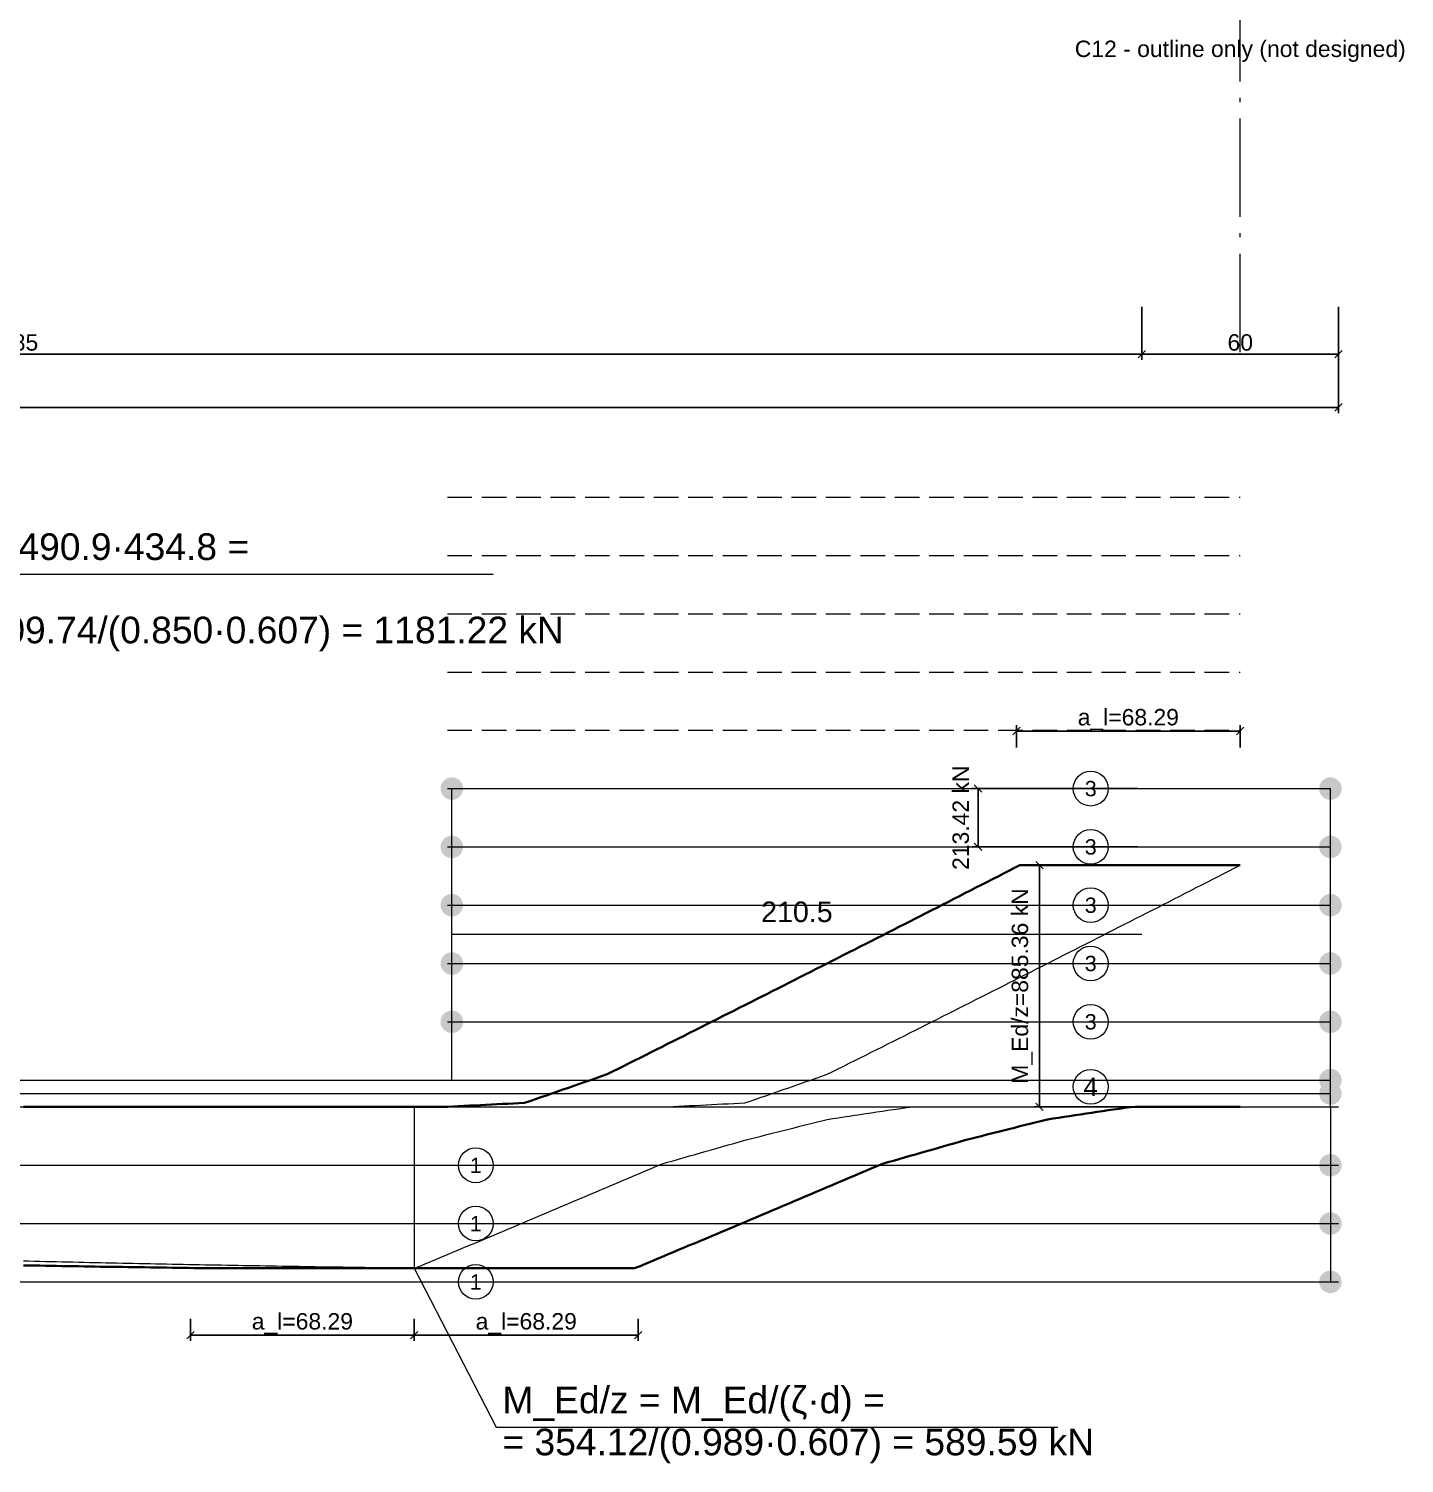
# Model space of a CAD drawing. Header units: centimetres. Extents: x -495 to 2478, y -1612 to 490.
# Drawn here: x 1170.4 to 1590, y -669 to -231.4 of the extents above; entities that cross this region are included whole.
import ezdxf
from ezdxf.enums import TextEntityAlignment as Align

# ---------------------------------------------------------------- set-up
doc = ezdxf.new("R2010")
doc.units = ezdxf.units.CM
doc.linetypes.add('RC_AXIS', pattern=[41.25, 30, -5, 1.25, -5])
doc.linetypes.add('RC_DASHED', pattern=[10.5, 7.5, -3])
for name, color, linetype, lineweight in [('D-AXIS', 2, 'RC_AXIS', 13), ('D-CONCRETE', 7, 'Continuous', 35), ('D-DIM', 3, 'Continuous', 18), ('D-HIDDEN', 8, 'RC_DASHED', 13), ('D-TEXT', 7, 'Continuous', 18)]:
    doc.layers.add(name, color=color, linetype=linetype, lineweight=lineweight)
doc.styles.add('RC_TEXT', font='arial.ttf')
doc.dimstyles.new('RC_D25', dxfattribs={"dimtxt": 5, "dimasz": 2.25, "dimexe": 1.75, "dimexo": 1.25, "dimgap": 1, "dimtad": 1, "dimdec": 1, "dimdsep": 46, "dimtxsty": 'RC_TEXT', "dimblk": 'OBLIQUE', "dimcen": 2.5, "dimclrd": 3, "dimclre": 3, "dimclrt": 3, "dimazin": 3, "dimtfac": 1, "dimtmove": 2, "dimatfit": 3})

# ---------------------------------------------------------------- blocks, each defined once
blk = doc.blocks.new('_OBLIQUE')
at = {"color": 0, "linetype": 'BYBLOCK'}
blk.add_line((-0.5, -0.5), (0.5, 0.5), dxfattribs=at)

msp = doc.modelspace()

# ---------------------------------------------------------------- hatches: boundary and pattern name
at = {"layer": 'D-TEXT'}
h = msp.add_hatch(color=7, dxfattribs=at)
h.dxf.hatch_style = 1
edge = h.paths.add_edge_path()
edge.add_arc((1299.5, -463.19), 3.44, 0, 360)
h = msp.add_hatch(color=7, dxfattribs=at)
h.dxf.hatch_style = 1
edge = h.paths.add_edge_path()
edge.add_arc((1567.5, -463.19), 3.44, 0, 360)
h = msp.add_hatch(color=7, dxfattribs=at)
h.dxf.hatch_style = 1
edge = h.paths.add_edge_path()
edge.add_arc((1299.5, -480.97), 3.44, 0, 360)
h = msp.add_hatch(color=7, dxfattribs=at)
h.dxf.hatch_style = 1
edge = h.paths.add_edge_path()
edge.add_arc((1567.5, -480.97), 3.44, 0, 360)
h = msp.add_hatch(color=7, dxfattribs=at)
h.dxf.hatch_style = 1
edge = h.paths.add_edge_path()
edge.add_arc((1299.5, -498.76), 3.44, 0, 360)
h = msp.add_hatch(color=7, dxfattribs=at)
h.dxf.hatch_style = 1
edge = h.paths.add_edge_path()
edge.add_arc((1567.5, -498.76), 3.44, 0, 360)
h = msp.add_hatch(color=7, dxfattribs=at)
h.dxf.hatch_style = 1
edge = h.paths.add_edge_path()
edge.add_arc((1299.5, -516.54), 3.44, 0, 360)
h = msp.add_hatch(color=7, dxfattribs=at)
h.dxf.hatch_style = 1
edge = h.paths.add_edge_path()
edge.add_arc((1567.5, -516.54), 3.44, 0, 360)
h = msp.add_hatch(color=7, dxfattribs=at)
h.dxf.hatch_style = 1
edge = h.paths.add_edge_path()
edge.add_arc((1299.5, -534.33), 3.44, 0, 360)
h = msp.add_hatch(color=7, dxfattribs=at)
h.dxf.hatch_style = 1
edge = h.paths.add_edge_path()
edge.add_arc((1567.5, -534.33), 3.44, 0, 360)
h = msp.add_hatch(color=7, dxfattribs=at)
h.dxf.hatch_style = 1
edge = h.paths.add_edge_path()
edge.add_arc((1567.5, -552.11), 3.44, 0, 360)
h = msp.add_hatch(color=7, dxfattribs=at)
h.dxf.hatch_style = 1
edge = h.paths.add_edge_path()
edge.add_arc((1567.5, -556.21), 3.44, 0, 360)
h = msp.add_hatch(color=7, dxfattribs=at)
h.dxf.hatch_style = 1
edge = h.paths.add_edge_path()
edge.add_arc((1567.5, -578.1), 3.44, 0, 360)
h = msp.add_hatch(color=7, dxfattribs=at)
h.dxf.hatch_style = 1
edge = h.paths.add_edge_path()
edge.add_arc((1567.5, -595.88), 3.44, 0, 360)
h = msp.add_hatch(color=7, dxfattribs=at)
h.dxf.hatch_style = 1
edge = h.paths.add_edge_path()
edge.add_arc((1567.5, -613.67), 3.44, 0, 360)

# ---------------------------------------------------------------- linework, layer by layer
at = {"layer": 'D-AXIS'}
msp.add_line((1540, -330), (1540, 133), dxfattribs=at)
at = {"layer": 'D-CONCRETE'}
for points in [[(1168.8, -560.31), (1170.48, -560.31), (1172.16, -560.31), (1173.84, -560.31), (1175.52, -560.31), (1177.2, -560.31), (1178.88, -560.31), (1180.56, -560.31), (1182.24, -560.31), (1183.92, -560.31), (1185.6, -560.31), (1187.27, -560.31), (1188.95, -560.31), (1190.63, -560.31), (1192.31, -560.31), (1193.99, -560.31), (1195.67, -560.31), (1197.35, -560.31), (1199.03, -560.31), (1200.71, -560.31), (1202.39, -560.31), (1204.07, -560.31), (1205.75, -560.31), (1207.43, -560.31), (1209.11, -560.31), (1210.79, -560.31), (1212.47, -560.31), (1214.15, -560.31), (1215.83, -560.31), (1217.51, -560.31), (1219.19, -560.31), (1220.87, -560.31), (1222.55, -560.31), (1224.23, -560.31), (1225.91, -560.31), (1227.59, -560.31), (1229.27, -560.31), (1230.95, -560.31), (1232.63, -560.31), (1234.3, -560.31), (1235.98, -560.31), (1237.66, -560.31), (1239.34, -560.31), (1241.02, -560.31), (1242.7, -560.31), (1244.38, -560.31), (1246.06, -560.31), (1247.74, -560.31), (1249.42, -560.31), (1251.1, -560.31), (1252.78, -560.31), (1254.46, -560.31), (1256.14, -560.31), (1257.82, -560.31), (1259.5, -560.31), (1261.18, -560.31), (1262.86, -560.31), (1264.54, -560.31), (1266.22, -560.31), (1267.9, -560.31), (1269.58, -560.31), (1271.26, -560.31), (1272.94, -560.31), (1274.62, -560.31), (1276.3, -560.31), (1277.98, -560.31), (1279.66, -560.31), (1281.33, -560.31), (1283.01, -560.31), (1284.69, -560.31), (1286.37, -560.31), (1288.05, -560.31), (1289.73, -560.31), (1291.41, -560.31), (1293.09, -560.31), (1294.77, -560.31), (1296.45, -560.31), (1298.13, -560.24), (1299.81, -560.15), (1301.49, -560.07), (1303.17, -559.99), (1304.85, -559.9), (1306.53, -559.82), (1308.21, -559.74), (1309.89, -559.65), (1311.57, -559.57), (1313.25, -559.48), (1314.93, -559.4), (1316.61, -559.32), (1318.29, -559.23), (1319.97, -559.15), (1321.65, -559.07), (1323.33, -558.53), (1325.01, -557.95), (1326.69, -557.36), (1328.36, -556.78), (1330.04, -556.19), (1331.72, -555.6), (1333.4, -555.02), (1335.08, -554.43), (1336.76, -553.85), (1338.44, -553.26), (1340.12, -552.68), (1341.8, -552.09), (1343.48, -551.51), (1345.16, -550.92), (1346.84, -550.34), (1348.52, -549.51), (1350.2, -548.67), (1351.88, -547.83), (1353.56, -546.99), (1355.24, -546.14), (1356.92, -545.3), (1358.6, -544.46), (1360.28, -543.61), (1361.96, -542.77), (1363.64, -541.93), (1365.32, -541.09), (1367, -540.24), (1368.68, -539.4), (1370.36, -538.56), (1372.04, -537.71), (1373.72, -536.87), (1375.39, -536.02), (1377.07, -535.17), (1378.75, -534.33), (1380.43, -533.48), (1382.11, -532.63), (1383.79, -531.79), (1385.47, -530.94), (1387.15, -530.09), (1388.83, -529.25), (1390.51, -528.4), (1392.19, -527.55), (1393.87, -526.7), (1395.55, -525.86), (1397.23, -525.01), (1398.91, -524.16), (1400.59, -523.31), (1402.27, -522.46), (1403.95, -521.61), (1405.63, -520.76), (1407.31, -519.9), (1408.99, -519.05), (1410.67, -518.2), (1412.35, -517.35), (1414.03, -516.5), (1415.71, -515.65), (1417.39, -514.8), (1419.07, -513.95), (1420.75, -513.1), (1422.42, -512.25), (1424.1, -511.39), (1425.78, -510.54), (1427.46, -509.68), (1429.14, -508.83), (1430.82, -507.97), (1432.5, -507.11), (1434.18, -506.26), (1435.86, -505.4), (1437.54, -504.55), (1439.22, -503.69), (1440.9, -502.84), (1442.58, -501.98), (1444.26, -501.13), (1445.94, -500.27), (1447.62, -499.42), (1449.3, -498.56), (1450.98, -497.7), (1452.66, -496.84), (1454.34, -495.98), (1456.02, -495.12), (1457.7, -494.26), (1459.38, -493.4), (1461.06, -492.54), (1462.74, -491.69), (1464.42, -490.83), (1466.1, -489.97), (1467.78, -489.11), (1469.45, -488.25), (1471.13, -487.39), (1472.81, -486.53), (1474.49, -486.53), (1476.17, -486.53), (1477.85, -486.53), (1479.53, -486.53), (1481.21, -486.53), (1482.89, -486.53), (1484.57, -486.53), (1486.25, -486.53), (1487.93, -486.53), (1489.61, -486.53), (1491.29, -486.53), (1492.97, -486.53), (1494.65, -486.53), (1496.33, -486.53), (1498.01, -486.53), (1499.69, -486.53), (1501.37, -486.53), (1503.05, -486.53), (1504.73, -486.53), (1506.41, -486.53), (1508.09, -486.53), (1509.77, -486.53), (1511.45, -486.53), (1513.13, -486.53), (1514.81, -486.53), (1516.48, -486.53), (1518.16, -486.53), (1519.84, -486.53), (1521.52, -486.53), (1523.2, -486.53), (1524.88, -486.53), (1526.56, -486.53), (1528.24, -486.53), (1529.92, -486.53), (1531.6, -486.53), (1533.28, -486.53), (1534.96, -486.53), (1536.64, -486.53), (1538.32, -486.53), (1540, -486.53)], [(1168.8, -608.64), (1170.48, -608.67), (1172.16, -608.69), (1173.84, -608.72), (1175.52, -608.75), (1177.2, -608.78), (1178.88, -608.8), (1180.56, -608.83), (1182.24, -608.86), (1183.92, -608.89), (1185.6, -608.92), (1187.27, -608.94), (1188.95, -608.97), (1190.63, -609), (1192.31, -609.03), (1193.99, -609.05), (1195.67, -609.08), (1197.35, -609.11), (1199.03, -609.13), (1200.71, -609.15), (1202.39, -609.18), (1204.07, -609.2), (1205.75, -609.23), (1207.43, -609.25), (1209.11, -609.27), (1210.79, -609.3), (1212.47, -609.32), (1214.15, -609.35), (1215.83, -609.37), (1217.51, -609.39), (1219.19, -609.42), (1220.87, -609.44), (1222.55, -609.44), (1224.23, -609.44), (1225.91, -609.44), (1227.59, -609.44), (1229.27, -609.44), (1230.95, -609.44), (1232.63, -609.44), (1234.3, -609.44), (1235.98, -609.44), (1237.66, -609.44), (1239.34, -609.44), (1241.02, -609.44), (1242.7, -609.44), (1244.38, -609.44), (1246.06, -609.44), (1247.74, -609.44), (1249.42, -609.44), (1251.1, -609.44), (1252.78, -609.44), (1254.46, -609.44), (1256.14, -609.44), (1257.82, -609.44), (1259.5, -609.44), (1261.18, -609.44), (1262.86, -609.44), (1264.54, -609.44), (1266.22, -609.44), (1267.9, -609.44), (1269.58, -609.44), (1271.26, -609.44), (1272.94, -609.44), (1274.62, -609.44), (1276.3, -609.44), (1277.98, -609.44), (1279.66, -609.44), (1281.33, -609.44), (1283.01, -609.44), (1284.69, -609.44), (1286.37, -609.44), (1288.05, -609.44), (1289.73, -609.44), (1291.41, -609.44), (1293.09, -609.44), (1294.77, -609.44), (1296.45, -609.44), (1298.13, -609.44), (1299.81, -609.44), (1301.49, -609.44), (1303.17, -609.44), (1304.85, -609.44), (1306.53, -609.44), (1308.21, -609.44), (1309.89, -609.44), (1311.57, -609.44), (1313.25, -609.44), (1314.93, -609.44), (1316.61, -609.44), (1318.29, -609.44), (1319.97, -609.44), (1321.65, -609.44), (1323.33, -609.44), (1325.01, -609.44), (1326.69, -609.44), (1328.36, -609.44), (1330.04, -609.44), (1331.72, -609.44), (1333.4, -609.44), (1335.08, -609.44), (1336.76, -609.44), (1338.44, -609.44), (1340.12, -609.44), (1341.8, -609.44), (1343.48, -609.44), (1345.16, -609.44), (1346.84, -609.44), (1348.52, -609.44), (1350.2, -609.44), (1351.88, -609.44), (1353.56, -609.44), (1355.24, -609.44), (1356.92, -608.86), (1358.6, -608.15), (1360.28, -607.45), (1361.96, -606.74), (1363.64, -606.04), (1365.32, -605.34), (1367, -604.63), (1368.68, -603.93), (1370.36, -603.22), (1372.04, -602.52), (1373.72, -601.81), (1375.39, -601.11), (1377.07, -600.4), (1378.75, -599.7), (1380.43, -598.99), (1382.11, -598.28), (1383.79, -597.58), (1385.47, -596.87), (1387.15, -596.16), (1388.83, -595.45), (1390.51, -594.74), (1392.19, -594.04), (1393.87, -593.33), (1395.55, -592.62), (1397.23, -591.91), (1398.91, -591.2), (1400.59, -590.49), (1402.27, -589.79), (1403.95, -589.08), (1405.63, -588.37), (1407.31, -587.66), (1408.99, -586.95), (1410.67, -586.23), (1412.35, -585.52), (1414.03, -584.81), (1415.71, -584.1), (1417.39, -583.39), (1419.07, -582.67), (1420.75, -581.96), (1422.42, -581.25), (1424.1, -580.54), (1425.78, -579.83), (1427.46, -579.12), (1429.14, -578.4), (1430.82, -577.69), (1432.5, -577.18), (1434.18, -576.7), (1435.86, -576.22), (1437.54, -575.74), (1439.22, -575.26), (1440.9, -574.78), (1442.58, -574.3), (1444.26, -573.82), (1445.94, -573.34), (1447.62, -572.86), (1449.3, -572.38), (1450.98, -571.9), (1452.66, -571.42), (1454.34, -570.93), (1456.02, -570.45), (1457.7, -570.02), (1459.38, -569.6), (1461.06, -569.18), (1462.74, -568.75), (1464.42, -568.33), (1466.1, -567.9), (1467.78, -567.48), (1469.45, -567.06), (1471.13, -566.63), (1472.81, -566.21), (1474.49, -565.79), (1476.17, -565.36), (1477.85, -564.94), (1479.53, -564.51), (1481.21, -564.09), (1482.89, -563.83), (1484.57, -563.58), (1486.25, -563.33), (1487.93, -563.08), (1489.61, -562.83), (1491.29, -562.58), (1492.97, -562.33), (1494.65, -562.08), (1496.33, -561.83), (1498.01, -561.58), (1499.69, -561.33), (1501.37, -561.08), (1503.05, -560.83), (1504.73, -560.58), (1506.41, -560.33), (1508.09, -560.31), (1509.77, -560.31), (1511.45, -560.31), (1513.13, -560.31), (1514.81, -560.31), (1516.48, -560.31), (1518.16, -560.31), (1519.84, -560.31), (1521.52, -560.31), (1523.2, -560.31), (1524.88, -560.31), (1526.56, -560.31), (1528.24, -560.31), (1529.92, -560.31), (1531.6, -560.31), (1533.28, -560.31), (1534.96, -560.31), (1536.64, -560.31), (1538.32, -560.31), (1540, -560.31)]]:
    msp.add_lwpolyline(points, dxfattribs=at)
at = {"layer": 'D-HIDDEN'}
for p, q in [((1298.13, -374.26), (1540, -374.26)), ((1298.13, -392.05), (1540, -392.05)), ((1298.13, -409.83), (1540, -409.83)), ((1298.13, -427.62), (1540, -427.62)), ((1298.13, -445.4), (1540, -445.4)), ((1298.13, -463.19), (1299.5, -463.19)), ((1298.13, -480.97), (1299.5, -480.97)), ((1298.13, -498.76), (1299.5, -498.76)), ((1298.13, -516.54), (1299.5, -516.54)), ((1298.13, -534.33), (1299.5, -534.33)), ((1567.5, -578.1), (1570, -578.1)), ((1567.5, -595.88), (1570, -595.88)), ((1567.5, -613.67), (1570, -613.67))]:
    msp.add_line(p, q, dxfattribs=at)
at = {"layer": 'D-TEXT'}
for p, q in [((1035, -397.75), (1312.06, -397.75)), ((1299.5, -463.19), (1567.5, -463.19)), ((1299.5, -552.11), (1299.5, -463.19)), ((1567.5, -552.11), (1567.5, -463.19)), ((1299.5, -480.97), (1567.5, -480.97)), ((1299.5, -498.76), (1567.5, -498.76)), ((1510, -507.65), (1299.5, -507.65)), ((1299.5, -516.54), (1567.5, -516.54)), ((1299.5, -534.33), (1567.5, -534.33)), ((2.5, -552.11), (1567.5, -552.11)), ((1567.5, -560.31), (1567.5, -552.11)), ((2.5, -556.21), (1567.5, -556.21)), ((0, -560.31), (1570, -560.31)), ((1288.05, -560.31), (1288.05, -609.44)), ((1567.5, -560.31), (1567.5, -613.67)), ((2.5, -578.1), (1567.5, -578.1)), ((2.5, -595.88), (1567.5, -595.88)), ((2.5, -613.67), (1567.5, -613.67))]:
    msp.add_line(p, q, dxfattribs=at)
for points in [[(1168.8, -560.31), (1170.48, -560.31), (1172.16, -560.31), (1173.84, -560.31), (1175.52, -560.31), (1177.2, -560.31), (1178.88, -560.31), (1180.56, -560.31), (1182.24, -560.31), (1183.92, -560.31), (1185.6, -560.31), (1187.27, -560.31), (1188.95, -560.31), (1190.63, -560.31), (1192.31, -560.31), (1193.99, -560.31), (1195.67, -560.31), (1197.35, -560.31), (1199.03, -560.31), (1200.71, -560.31), (1202.39, -560.31), (1204.07, -560.31), (1205.75, -560.31), (1207.43, -560.31), (1209.11, -560.31), (1210.79, -560.31), (1212.47, -560.31), (1214.15, -560.31), (1215.83, -560.31), (1217.51, -560.31), (1219.19, -560.31), (1220.87, -560.31), (1222.55, -560.31), (1224.23, -560.31), (1225.91, -560.31), (1227.59, -560.31), (1229.27, -560.31), (1230.95, -560.31), (1232.63, -560.31), (1234.3, -560.31), (1235.98, -560.31), (1237.66, -560.31), (1239.34, -560.31), (1241.02, -560.31), (1242.7, -560.31), (1244.38, -560.31), (1246.06, -560.31), (1247.74, -560.31), (1249.42, -560.31), (1251.1, -560.31), (1252.78, -560.31), (1254.46, -560.31), (1256.14, -560.31), (1257.82, -560.31), (1259.5, -560.31), (1261.18, -560.31), (1262.86, -560.31), (1264.54, -560.31), (1266.22, -560.31), (1267.9, -560.31), (1269.58, -560.31), (1271.26, -560.31), (1272.94, -560.31), (1274.62, -560.31), (1276.3, -560.31), (1277.98, -560.31), (1279.66, -560.31), (1281.33, -560.31), (1283.01, -560.31), (1284.69, -560.31), (1286.37, -560.31), (1288.05, -560.31), (1289.73, -560.31), (1291.41, -560.31), (1293.09, -560.31), (1294.77, -560.31), (1296.45, -560.31), (1298.13, -560.31), (1299.81, -560.31), (1301.49, -560.31), (1303.17, -560.31), (1304.85, -560.31), (1306.53, -560.31), (1308.21, -560.31), (1309.89, -560.31), (1311.57, -560.31), (1313.25, -560.31), (1314.93, -560.31), (1316.61, -560.31), (1318.29, -560.31), (1319.97, -560.31), (1321.65, -560.31), (1323.33, -560.31), (1325.01, -560.31), (1326.69, -560.31), (1328.36, -560.31), (1330.04, -560.31), (1331.72, -560.31), (1333.4, -560.31), (1335.08, -560.31), (1336.76, -560.31), (1338.44, -560.31), (1340.12, -560.31), (1341.8, -560.31), (1343.48, -560.31), (1345.16, -560.31), (1346.84, -560.31), (1348.52, -560.31), (1350.2, -560.31), (1351.88, -560.31), (1353.56, -560.31), (1355.24, -560.31), (1356.92, -560.31), (1358.6, -560.31), (1360.28, -560.31), (1361.96, -560.31), (1363.64, -560.31), (1365.32, -560.24), (1367, -560.15), (1368.68, -560.07), (1370.36, -559.99), (1372.04, -559.9), (1373.72, -559.82), (1375.39, -559.74), (1377.07, -559.65), (1378.75, -559.57), (1380.43, -559.48), (1382.11, -559.4), (1383.79, -559.32), (1385.47, -559.23), (1387.15, -559.15), (1388.83, -559.07), (1390.51, -558.53), (1392.19, -557.95), (1393.87, -557.36), (1395.55, -556.78), (1397.23, -556.19), (1398.91, -555.6), (1400.59, -555.02), (1402.27, -554.43), (1403.95, -553.85), (1405.63, -553.26), (1407.31, -552.68), (1408.99, -552.09), (1410.67, -551.51), (1412.35, -550.92), (1414.03, -550.34), (1415.71, -549.51), (1417.39, -548.67), (1419.07, -547.83), (1420.75, -546.99), (1422.42, -546.14), (1424.1, -545.3), (1425.78, -544.46), (1427.46, -543.61), (1429.14, -542.77), (1430.82, -541.93), (1432.5, -541.09), (1434.18, -540.24), (1435.86, -539.4), (1437.54, -538.56), (1439.22, -537.71), (1440.9, -536.87), (1442.58, -536.02), (1444.26, -535.17), (1445.94, -534.33), (1447.62, -533.48), (1449.3, -532.63), (1450.98, -531.79), (1452.66, -530.94), (1454.34, -530.09), (1456.02, -529.25), (1457.7, -528.4), (1459.38, -527.55), (1461.06, -526.7), (1462.74, -525.86), (1464.42, -525.01), (1466.1, -524.16), (1467.78, -523.31), (1469.45, -522.46), (1471.13, -521.61), (1472.81, -520.76), (1474.49, -519.9), (1476.17, -519.05), (1477.85, -518.2), (1479.53, -517.35), (1481.21, -516.5), (1482.89, -515.65), (1484.57, -514.8), (1486.25, -513.95), (1487.93, -513.1), (1489.61, -512.25), (1491.29, -511.39), (1492.97, -510.54), (1494.65, -509.68), (1496.33, -508.83), (1498.01, -507.97), (1499.69, -507.11), (1501.37, -506.26), (1503.05, -505.4), (1504.73, -504.55), (1506.41, -503.69), (1508.09, -502.84), (1509.77, -501.98), (1511.45, -501.13), (1513.13, -500.27), (1514.81, -499.42), (1516.48, -498.56), (1518.16, -497.7), (1519.84, -496.84), (1521.52, -495.98), (1523.2, -495.12), (1524.88, -494.26), (1526.56, -493.4), (1528.24, -492.54), (1529.92, -491.69), (1531.6, -490.83), (1533.28, -489.97), (1534.96, -489.11), (1536.64, -488.25), (1538.32, -487.39), (1540, -486.53)], [(1168.8, -607.26), (1170.48, -607.3), (1172.16, -607.33), (1173.84, -607.37), (1175.52, -607.41), (1177.2, -607.45), (1178.88, -607.49), (1180.56, -607.53), (1182.24, -607.56), (1183.92, -607.6), (1185.6, -607.64), (1187.27, -607.68), (1188.95, -607.71), (1190.63, -607.75), (1192.31, -607.78), (1193.99, -607.82), (1195.67, -607.85), (1197.35, -607.89), (1199.03, -607.92), (1200.71, -607.96), (1202.39, -607.99), (1204.07, -608.03), (1205.75, -608.06), (1207.43, -608.09), (1209.11, -608.13), (1210.79, -608.16), (1212.47, -608.2), (1214.15, -608.23), (1215.83, -608.26), (1217.51, -608.29), (1219.19, -608.32), (1220.87, -608.35), (1222.55, -608.39), (1224.23, -608.42), (1225.91, -608.45), (1227.59, -608.48), (1229.27, -608.51), (1230.95, -608.54), (1232.63, -608.57), (1234.3, -608.6), (1235.98, -608.64), (1237.66, -608.67), (1239.34, -608.69), (1241.02, -608.72), (1242.7, -608.75), (1244.38, -608.78), (1246.06, -608.8), (1247.74, -608.83), (1249.42, -608.86), (1251.1, -608.89), (1252.78, -608.92), (1254.46, -608.94), (1256.14, -608.97), (1257.82, -609), (1259.5, -609.03), (1261.18, -609.05), (1262.86, -609.08), (1264.54, -609.11), (1266.22, -609.13), (1267.9, -609.15), (1269.58, -609.18), (1271.26, -609.2), (1272.94, -609.23), (1274.62, -609.25), (1276.3, -609.27), (1277.98, -609.3), (1279.66, -609.32), (1281.33, -609.35), (1283.01, -609.37), (1284.69, -609.39), (1286.37, -609.42), (1288.05, -609.44), (1289.73, -608.86), (1291.41, -608.15), (1293.09, -607.45), (1294.77, -606.74), (1296.45, -606.04), (1298.13, -605.34), (1299.81, -604.63), (1301.49, -603.93), (1303.17, -603.22), (1304.85, -602.52), (1306.53, -601.81), (1308.21, -601.11), (1309.89, -600.4), (1311.57, -599.7), (1313.25, -598.99), (1314.93, -598.28), (1316.61, -597.58), (1318.29, -596.87), (1319.97, -596.16), (1321.65, -595.45), (1323.33, -594.74), (1325.01, -594.04), (1326.69, -593.33), (1328.36, -592.62), (1330.04, -591.91), (1331.72, -591.2), (1333.4, -590.49), (1335.08, -589.79), (1336.76, -589.08), (1338.44, -588.37), (1340.12, -587.66), (1341.8, -586.95), (1343.48, -586.23), (1345.16, -585.52), (1346.84, -584.81), (1348.52, -584.1), (1350.2, -583.39), (1351.88, -582.67), (1353.56, -581.96), (1355.24, -581.25), (1356.92, -580.54), (1358.6, -579.83), (1360.28, -579.12), (1361.96, -578.4), (1363.64, -577.69), (1365.32, -577.18), (1367, -576.7), (1368.68, -576.22), (1370.36, -575.74), (1372.04, -575.26), (1373.72, -574.78), (1375.39, -574.3), (1377.07, -573.82), (1378.75, -573.34), (1380.43, -572.86), (1382.11, -572.38), (1383.79, -571.9), (1385.47, -571.42), (1387.15, -570.93), (1388.83, -570.45), (1390.51, -570.02), (1392.19, -569.6), (1393.87, -569.18), (1395.55, -568.75), (1397.23, -568.33), (1398.91, -567.9), (1400.59, -567.48), (1402.27, -567.06), (1403.95, -566.63), (1405.63, -566.21), (1407.31, -565.79), (1408.99, -565.36), (1410.67, -564.94), (1412.35, -564.51), (1414.03, -564.09), (1415.71, -563.83), (1417.39, -563.58), (1419.07, -563.33), (1420.75, -563.08), (1422.42, -562.83), (1424.1, -562.58), (1425.78, -562.33), (1427.46, -562.08), (1429.14, -561.83), (1430.82, -561.58), (1432.5, -561.33), (1434.18, -561.08), (1435.86, -560.83), (1437.54, -560.58), (1439.22, -560.33), (1440.9, -560.31), (1442.58, -560.31), (1444.26, -560.31), (1445.94, -560.31), (1447.62, -560.31), (1449.3, -560.31), (1450.98, -560.31), (1452.66, -560.31), (1454.34, -560.31), (1456.02, -560.31), (1457.7, -560.31), (1459.38, -560.31), (1461.06, -560.31), (1462.74, -560.31), (1464.42, -560.31), (1466.1, -560.31), (1467.78, -560.31), (1469.45, -560.31), (1471.13, -560.31), (1472.81, -560.31), (1474.49, -560.31), (1476.17, -560.31), (1477.85, -560.31), (1479.53, -560.31), (1481.21, -560.31), (1482.89, -560.31), (1484.57, -560.31), (1486.25, -560.31), (1487.93, -560.31), (1489.61, -560.31), (1491.29, -560.31), (1492.97, -560.31), (1494.65, -560.31), (1496.33, -560.31), (1498.01, -560.31), (1499.69, -560.31), (1501.37, -560.31), (1503.05, -560.31), (1504.73, -560.31), (1506.41, -560.31), (1508.09, -560.31), (1509.77, -560.31), (1511.45, -560.31), (1513.13, -560.31), (1514.81, -560.31), (1516.48, -560.31), (1518.16, -560.31), (1519.84, -560.31), (1521.52, -560.31), (1523.2, -560.31), (1524.88, -560.31), (1526.56, -560.31), (1528.24, -560.31), (1529.92, -560.31), (1531.6, -560.31), (1533.28, -560.31), (1534.96, -560.31), (1536.64, -560.31), (1538.32, -560.31), (1540, -560.31)], [(1288.05, -609.44), (1313.05, -658.04), (1484.33, -658.04)]]:
    msp.add_lwpolyline(points, dxfattribs=at)
for centre in [(1494.38, -463.19), (1494.38, -480.97), (1494.38, -498.76), (1494.38, -516.54), (1494.38, -534.33), (1494.38, -554.16), (1306.8, -578.1), (1306.8, -595.88), (1306.8, -613.67)]:
    msp.add_circle(centre, 5.31, dxfattribs=at)

# ---------------------------------------------------------------- texts
at = {"layer": 'D-TEXT', "style": 'RC_TEXT'}
for s, height, p in [('C12 - outline only (not designed)', 5, (1540, -237.5)), ('3', 4.68, (1494.38, -463.19)), ('3', 4.68, (1494.38, -480.97)), ('210.5', 6.25, (1404.75, -500.78)), ('3', 4.68, (1494.38, -498.76)), ('3', 4.68, (1494.38, -516.54)), ('3', 4.68, (1494.38, -534.33)), ('4', 5.62, (1494.38, -554.16)), ('1', 4.68, (1306.8, -578.1)), ('1', 4.68, (1306.8, -595.88)), ('1', 4.68, (1306.8, -613.67))]:
    msp.add_text(s, height=height, dxfattribs=at).set_placement(p, align=Align.MIDDLE_CENTER)
for s, p in [('F_Φ25 = A_s,Φ25·f_yd = 490.9·434.8 =', (1036.88, -395.88)), ('M_Ed/z = M_Ed/(ζ·d) = 609.74/(0.850·0.607) = 1181.22 kN', (1036.88, -421.31)), ('M_Ed/z = M_Ed/(ζ·d) =', (1314.93, -656.17)), ('= 354.12/(0.989·0.607) = 589.59 kN', (1314.93, -669.01))]:
    msp.add_text(s, height=8.125, dxfattribs=at).set_placement(p, align=Align.BOTTOM_LEFT)

# ---------------------------------------------------------------- dimensions: what is measured, and where the dimension line sits
at = {"layer": 'D-DIM'}
for base, p1, p2 in [((0, -346.88), (0, -315), (1570, -315)), ((825, -330.62), (825, -315), (1510, -315)), ((1510, -330.62), (1510, -315), (1570, -315))]:
    msp.add_linear_dim(base=base, p1=p1, p2=p2, dimstyle='RC_D25', dxfattribs=at).render()
for base, p1, p2 in [((1471.71, -445.62), (1471.71, -451.88), (1540, -451.88)), ((1219.77, -629.92), (1219.77, -623.67), (1288.05, -623.67)), ((1288.05, -629.92), (1288.05, -623.67), (1356.34, -623.67))]:
    msp.add_linear_dim(base=base, p1=p1, p2=p2, text='a_l=68.29', dimstyle='RC_D25', dxfattribs=at).render()
for base, p1, p2, text in [((1460, -480.97), (1510, -480.97), (1510, -463.19), '213.42 kN'), ((1478.75, -560.31), (1540, -560.31), (1540, -486.53), 'M_Ed/z=885.36 kN')]:
    msp.add_linear_dim(base=base, p1=p1, p2=p2, angle=90, text=text, dimstyle='RC_D25', dxfattribs=at).render()

doc.saveas('drawing.dxf')
